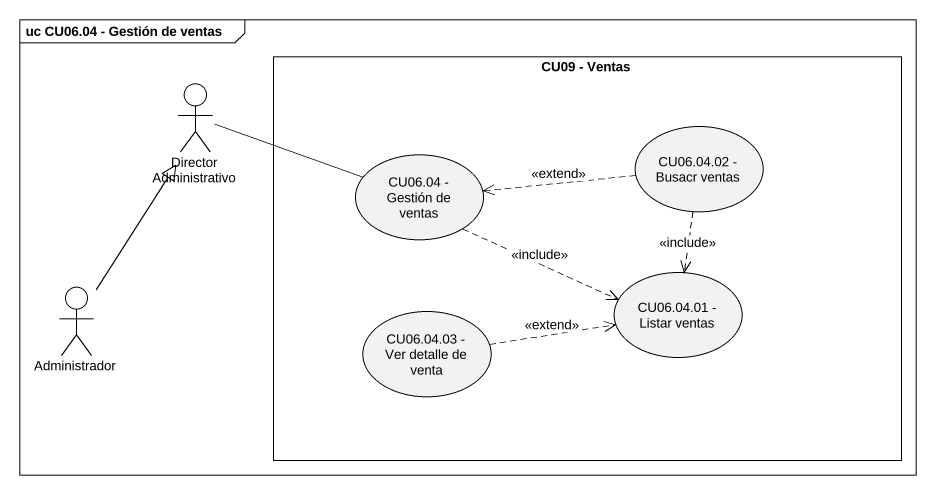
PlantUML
@startuml
mainframe uc CU06.04 - Gestión de ventas
rectangle "CU09 - Ventas" as CU09_Ventas {
  usecase "CU06.04.02 - Busacr ventas" as CU06_04_02_Busacr_ventas
  usecase "CU06.04 - Gestión de ventas" as CU06_04_Gestión_de_ventas
  usecase "CU06.04.01 - Listar ventas" as CU06_04_01_Listar_ventas
  usecase "CU06.04.03 - Ver detalle de venta" as CU06_04_03_Ver_detalle_de
}
actor "Director Administrativo" as Director_Administrativo
actor Administrador
Director_Administrativo -right- CU06_04_Gestión_de_ventas
CU06_04_02_Busacr_ventas .left.> CU06_04_Gestión_de_ventas : <<extend>>
CU06_04_02_Busacr_ventas ..> CU06_04_01_Listar_ventas : <<include>>
CU06_04_Gestión_de_ventas .right.> CU06_04_01_Listar_ventas : <<include>>
Administrador -up-|> Director_Administrativo
CU06_04_03_Ver_detalle_de .right.> CU06_04_01_Listar_ventas : <<extend>>
@enduml
